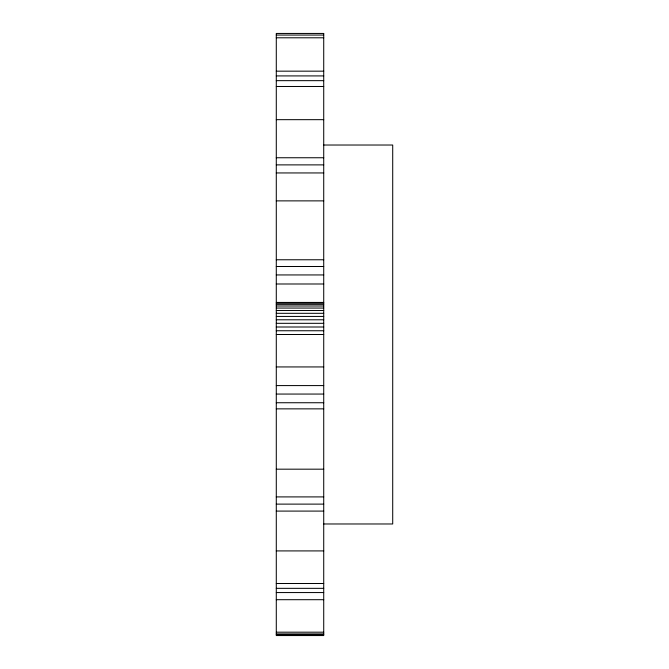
<?xml version="1.0" encoding="UTF-8"?>
<svg xmlns="http://www.w3.org/2000/svg" width="669" height="669" viewBox="0 0 669 669"><rect width="100%" height="100%" fill="white"/><g stroke="black" fill="none" stroke-linecap="round" stroke-linejoin="round"><path stroke-width="1" d="M276.289 35.064L323.721 35.064M276.289 37.79L323.721 37.79M276.289 71.165L323.721 71.165M276.289 75.915L323.721 75.915M276.289 80.656L323.721 80.656M276.289 86.485L323.721 86.485M276.289 119.667L323.721 119.667M323.721 145.022L392.711 145.022L392.711 523.978L323.721 523.978M276.289 157.75L323.721 157.75M276.289 164.883L323.721 164.883M276.289 172.945L323.721 172.945M276.289 200.876L323.721 200.876M276.289 259.764L323.721 259.764M276.289 266.496L323.721 266.496M276.289 274.942L323.721 274.942M276.289 283.991L323.721 283.991M276.289 302.43L323.721 302.43M276.289 303.149L323.721 303.149M276.289 304.345L323.721 304.345M276.289 305.992L323.721 305.992M276.289 308.058L323.721 308.058M276.289 310.516L323.721 310.516M276.289 313.318L323.721 313.318M276.289 316.429L323.721 316.429M276.289 319.782L323.721 319.782M276.289 323.319L323.721 323.319M276.289 326.999L323.721 326.999M276.289 330.745L323.721 330.745M276.289 334.5L323.721 334.5M276.289 366.938L323.721 366.938M276.289 385.587L323.721 385.587M276.289 394.058L323.721 394.058M276.289 402.738L323.721 402.738M276.289 408.859L323.721 408.859M276.289 469.178L323.721 469.178M276.289 496.908L323.721 496.908M276.289 504.117L323.721 504.117M276.289 511.091L323.721 511.091M276.289 550.913L323.721 550.913M276.289 583.502L323.721 583.502M276.289 588.344L323.721 588.344M276.289 592.558L323.721 592.558M276.289 599.7L323.721 599.7M276.289 632.188L323.721 632.188M276.289 633.936L323.721 633.936M276.289 634.739L323.721 634.739M323.721 33.45L276.289 33.45L276.289 635.55L323.721 635.55L323.721 33.45"/></g></svg>
